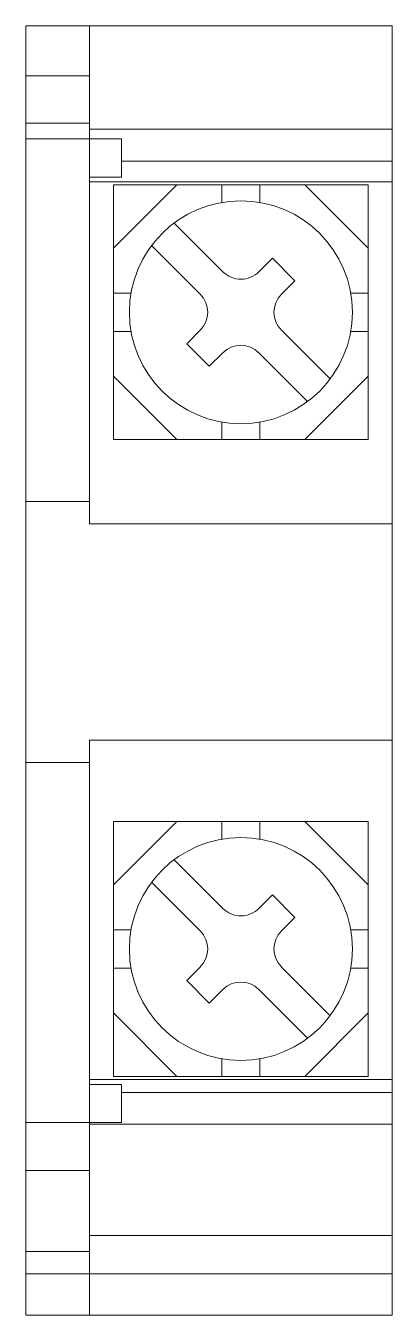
# Model space of a CAD drawing. Header units: inches. Extents: x 0 to 11.5, y 0 to 40.5.
import ezdxf

# ---------------------------------------------------------------- set-up
doc = ezdxf.new("R2010")
doc.units = ezdxf.units.IN
doc.layers.add('hw_VTP', color=7, linetype='Continuous', lineweight=13)

# ---------------------------------------------------------------- blocks, each defined once
blk = doc.blocks.new('CD_1P-35A')
at = {"layer": 'hw_VTP'}
for p, q in [((0, 20.25), (11.5, 20.25)), ((11.5, 20.25), (1, 20.25)), ((11.5, 20.25), (11.5, 15.348)), ((0, -20.25), (0, 20.25)), ((2, 5.31), (2, 20.25)), ((2, 20.25), (2, 4.61)), ((2, 18.673), (0, 18.673)), ((2, 17.194), (0, 17.194)), ((2, 16.701), (0, 16.701)), ((11.5, 17.001), (2, 17.001)), ((3, 16.701), (2, 16.701)), ((3, 16.701), (3, 15.499)), ((11.5, 16), (3, 16)), ((3, 15.499), (2, 15.499)), ((4.74, 15.252), (2.75, 13.262)), ((10.75, 13.262), (8.76, 15.252)), ((4.74, 7.252), (2.75, 9.242)), ((10.75, 9.242), (8.76, 7.252)), ((2, 5.31), (0, 5.31)), ((11.5, 4.61), (2, 4.61)), ((2, -20.25), (2, -2.19)), ((11.5, -2.19), (2, -2.19)), ((2, -2.89), (0, -2.89)), ((4.74, -4.747), (2.75, -6.736)), ((10.75, -6.736), (8.76, -4.747)), ((4.74, -12.747), (2.75, -10.757)), ((10.75, -10.757), (8.76, -12.747)), ((11.5, -12.851), (11.5, -20.25)), ((3, -13.001), (2, -13.001)), ((3, -14.201), (3, -13.001)), ((11.5, -13.25), (3, -13.25)), ((2, -14.201), (0, -14.201)), ((3, -14.201), (2, -14.201)), ((11.5, -14.25), (2, -14.25)), ((2, -15.701), (0, -15.701)), ((11.5, -17.75), (2, -17.75)), ((2, -18.25), (0, -18.25)), ((1, -18.95), (0, -18.95)), ((11.5, -18.951), (1, -18.951)), ((11.5, -20.25), (0, -20.25))]:
    blk.add_line(p, q, dxfattribs=at)
at = {"layer": 'hw_VTP', "color": 4}
for p, q in [((11.5, 15.348), (2, 15.348)), ((11.5, 15.348), (11.5, -12.851)), ((11.5, 15.16), (11.5, 4.61)), ((11.5, -12.74), (11.5, -2.19)), ((11.5, -12.851), (2, -12.851))]:
    blk.add_line(p, q, dxfattribs=at)
at = {"layer": 'hw_VTP', "color": 0}
for p, q in [((10.75, 15.252), (2.75, 15.252)), ((2.75, 7.252), (2.75, 15.252)), ((6.15, 15.252), (6.15, 14.7)), ((7.35, 15.252), (7.35, 14.7)), ((10.75, 7.252), (10.75, 15.252)), ((6.184, 12.525), (4.654, 14.055)), ((5.477, 11.818), (3.947, 13.348)), ((7.74, 12.949), (7.316, 12.525)), ((8.447, 12.242), (7.74, 12.949)), ((8.447, 12.242), (8.023, 11.818)), ((2.75, 11.852), (3.302, 11.852)), ((10.75, 11.852), (10.198, 11.852)), ((2.75, 10.652), (3.302, 10.652)), ((5.477, 10.686), (5.053, 10.262)), ((9.553, 9.156), (8.023, 10.686)), ((10.75, 10.652), (10.198, 10.652)), ((5.76, 9.555), (5.053, 10.262)), ((6.184, 9.979), (5.76, 9.555)), ((8.846, 8.449), (7.316, 9.979)), ((6.15, 7.252), (6.15, 7.804)), ((7.35, 7.252), (7.35, 7.804)), ((10.75, 7.252), (2.75, 7.252)), ((10.75, -4.747), (2.75, -4.747)), ((2.75, -12.747), (2.75, -4.747)), ((6.15, -4.747), (6.15, -5.299)), ((7.35, -4.747), (7.35, -5.299)), ((10.75, -12.747), (10.75, -4.747)), ((6.184, -7.474), (4.654, -5.944)), ((5.477, -8.181), (3.947, -6.651)), ((7.74, -7.05), (7.316, -7.474)), ((8.447, -7.757), (7.74, -7.05)), ((8.447, -7.757), (8.023, -8.181)), ((2.75, -8.147), (3.302, -8.147)), ((10.75, -8.147), (10.198, -8.147)), ((5.477, -9.313), (5.053, -9.737)), ((9.553, -10.843), (8.023, -9.313)), ((2.75, -9.347), (3.302, -9.347)), ((10.75, -9.347), (10.198, -9.347)), ((5.76, -10.444), (5.053, -9.737)), ((6.184, -10.02), (5.76, -10.444)), ((8.846, -11.55), (7.316, -10.02)), ((6.15, -12.747), (6.15, -12.195)), ((7.35, -12.747), (7.35, -12.195)), ((10.75, -12.747), (2.75, -12.747))]:
    blk.add_line(p, q, dxfattribs=at)
at = {"layer": 'hw_VTP'}
for centre in [(6.75, 11.252), (6.75, -8.747)]:
    blk.add_circle(centre, 3.5, dxfattribs=at)
at = {"layer": 'hw_VTP', "color": 0}
for centre, start, end in [((6.75, 13.091), 225, 315), ((4.912, 11.252), 315, 45), ((8.588, 11.252), 135, 225), ((6.75, 9.414), 45, 135), ((6.75, -6.908), 225, 315), ((4.912, -8.747), 315, 45), ((8.588, -8.747), 135, 225), ((6.75, -10.585), 45, 135)]:
    blk.add_arc(centre, 0.8, start, end, dxfattribs=at)

msp = doc.modelspace()

# ---------------------------------------------------------------- block references
msp.add_blockref('CD_1P-35A', (0, 20.25))

doc.saveas('drawing.dxf')
